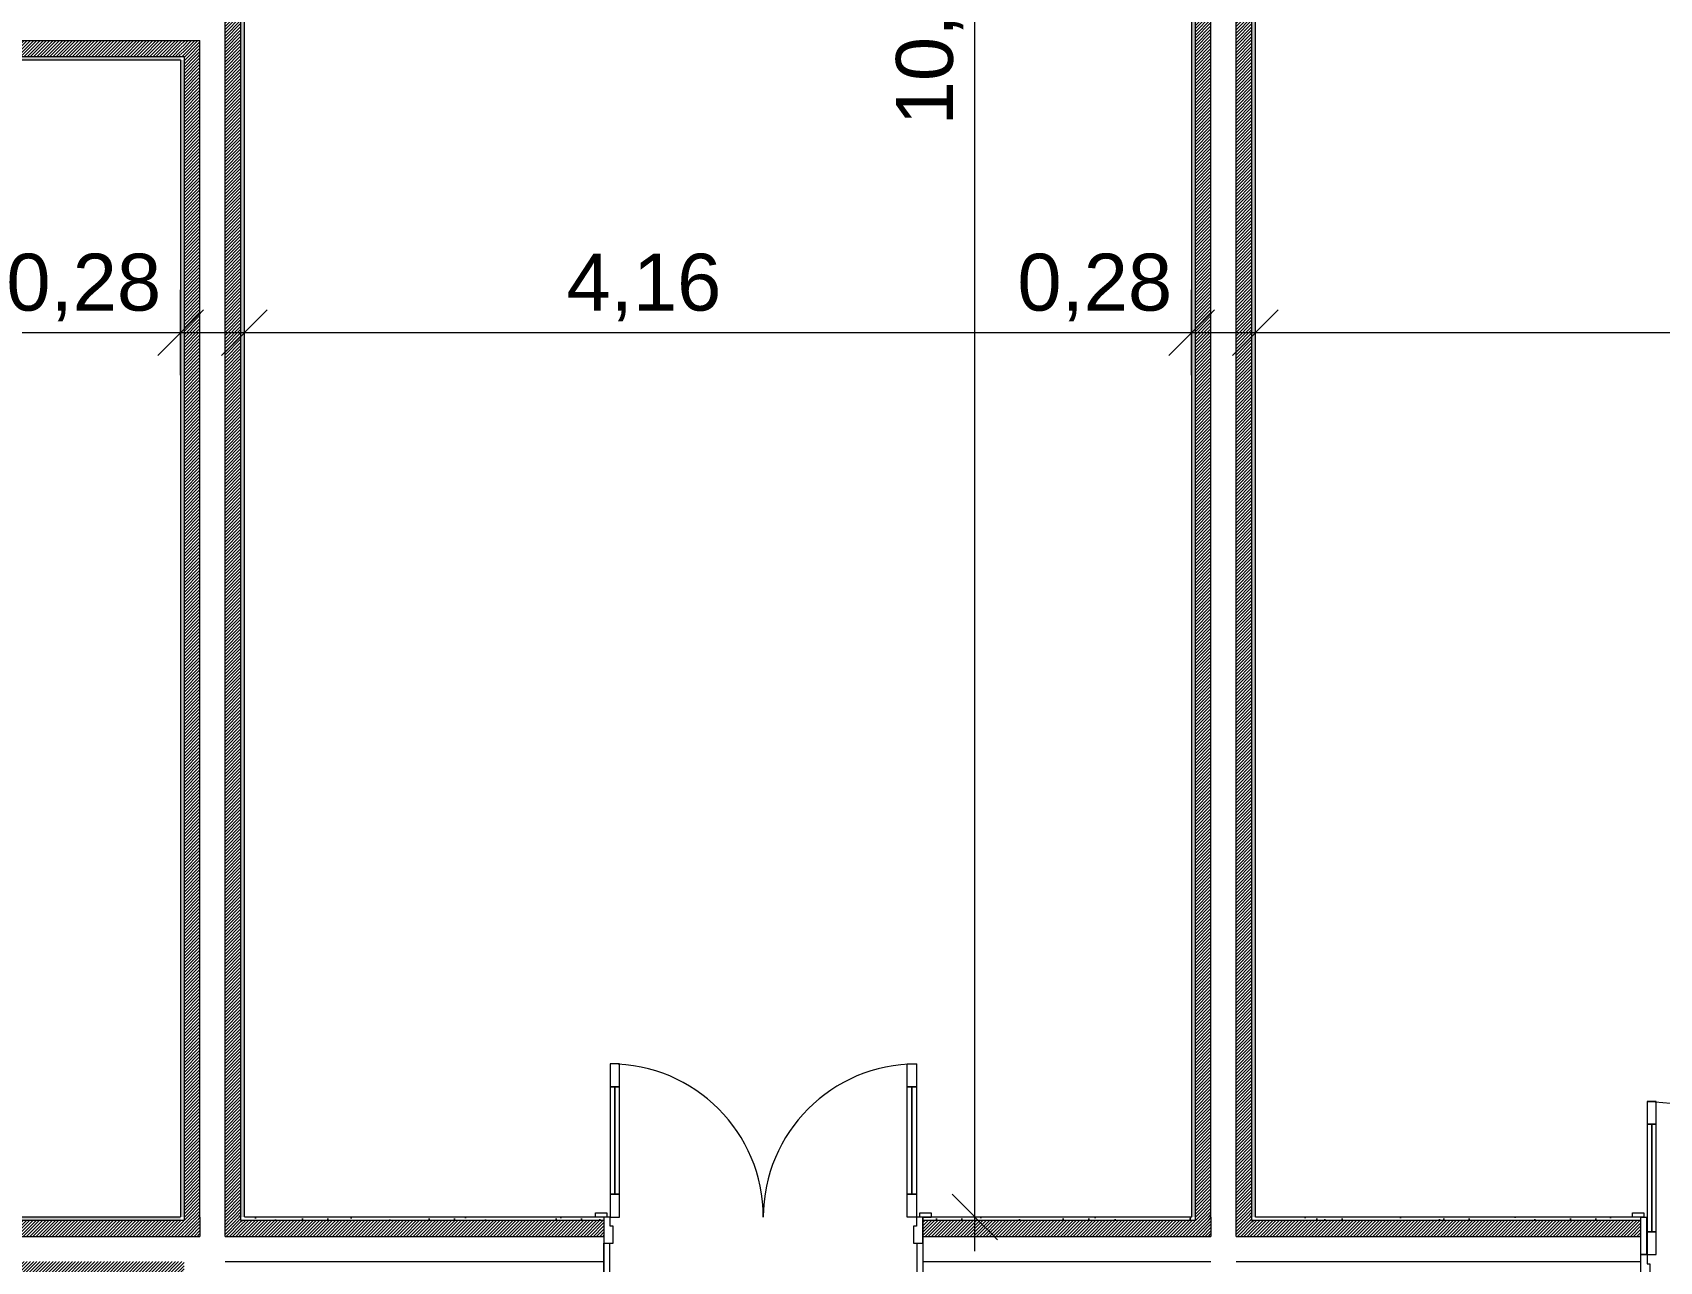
# Model space of a CAD drawing. Header units: millimetres. Extents: x 141848 to 1648660, y -821378 to -151356.
# Drawn here: x 403345 to 410489, y -216811 to -211416 of the extents above; entities that cross this region are included whole.
import ezdxf

# ---------------------------------------------------------------- set-up
doc = ezdxf.new("R2010")
doc.units = ezdxf.units.MM
doc.header["$MEASUREMENT"] = 0
doc.linetypes.add('Wipeout_Contour', pattern=[1000, 0, -1000])
doc.layers.add('Cotations - 1_100', color=7, linetype='Continuous')
doc.layers.add('Portes ARCHICAD', color=7, linetype='Continuous')
doc.styles.add('STYLE_GENERE_2', font='')
doc.styles.get('STYLE_GENERE_2').set_extended_font_data('Arial')
doc.dimstyles.new('STYLE_GENERE__1', dxfattribs={"dimtxt": 250, "dimasz": 190, "dimexe": 1.25, "dimexo": 0.625, "dimgap": 0, "dimtad": 1, "dimlfac": 0.001, "dimtxsty": 'STYLE_GENERE_2', "dimblk": 'ARROWHEAD_6', "dimblk1": 'ARROWHEAD_6', "dimblk2": 'ARROWHEAD_6', "dimcen": 2.5, "dimse1": 1, "dimse2": 1, "dimclrd": 7, "dimclre": 7, "dimclrt": 7, "dimazin": 3, "dimtfac": 1, "dimtmove": 0, "dimatfit": 3})
doc.dimstyles.new('STYLE_GENERE__2', dxfattribs={"dimtxt": 250, "dimasz": 190, "dimexe": 1.25, "dimexo": 0.625, "dimgap": 0, "dimtad": 1, "dimlfac": 0.001, "dimtxsty": 'STYLE_GENERE_2', "dimblk": 'ARROWHEAD_6', "dimblk1": 'ARROWHEAD_6', "dimblk2": 'ARROWHEAD_6', "dimcen": 2.5, "dimse1": 1, "dimse2": 1, "dimclrd": 7, "dimclre": 7, "dimclrt": 7, "dimazin": 3, "dimtfac": 1, "dimtmove": 0, "dimatfit": 3})
pattern_1 = [(45, (0, 0), (-7.07106781, 7.07106781), [])]
pattern_2 = [(45, (0, 175), (-55.684659, 55.684659), [0, -52.5, 0, -78.75]), (110, (175, 175), (74.000794, 26.934086), [0, -38.5, 0, -66.5])]

# ---------------------------------------------------------------- blocks, each defined once
blk = doc.blocks.new('Mur_182_2', base_point=(404275.6, -188434))
at = {"color": 254, "linetype": 'Wipeout_Contour', "lineweight": 0, "ltscale": 1833808.554708902}
blk.add_wipeout([(404080.6, -216615.6), (404010.6, -216615.6), (404010.6, -216630.6), (404080.6, -216630.6)], dxfattribs=at)
at = {"linetype": 'Continuous', "lineweight": 5, "true_color": 0x5f5f5f}
h = blk.add_hatch(dxfattribs=at)
h.set_pattern_fill('Briques_terre_cuite__int_94', color=251, style=0, pattern_type=2)
h.set_pattern_definition(pattern_1)
h.paths.add_polyline_path([(404080.6, -216615.6), (404010.6, -216615.6), (404010.6, -216630.6), (404080.6, -216630.6)])
at = {"color": 254, "linetype": 'Wipeout_Contour', "lineweight": 0, "ltscale": 1828887.550912192}
blk.add_wipeout([(403995.6, -211535.6), (403995.6, -216615.6), (404010.6, -216615.6), (404010.6, -211535.6)], dxfattribs=at)
at = {"color": 254, "linetype": 'Wipeout_Contour', "lineweight": 0, "ltscale": 1834125.841559073}
blk.add_wipeout([(404190.6, -216615.6), (404080.6, -216615.6), (404080.6, -216630.6), (404190.6, -216630.6)], dxfattribs=at)
at = {"linetype": 'Continuous', "lineweight": 5, "true_color": 0x5f5f5f}
h = blk.add_hatch(dxfattribs=at)
h.set_pattern_fill('Enduit_0002', color=251, style=0, pattern_type=2)
h.set_pattern_definition(pattern_2)
h.paths.add_polyline_path([(403995.6, -211535.6), (403995.6, -216615.6), (404010.6, -216615.6), (404010.6, -211535.6)])
at = {"color": 254, "linetype": 'Wipeout_Contour', "lineweight": 0, "ltscale": 1834443.140602587}
blk.add_wipeout([(404260.6, -216615.6), (404190.6, -216615.6), (404190.6, -216630.6), (404260.6, -216630.6)], dxfattribs=at)
at = {"linetype": 'Continuous', "lineweight": 5, "true_color": 0x5f5f5f}
h = blk.add_hatch(dxfattribs=at)
h.set_pattern_fill('Briques_terre_cuite__int_94', color=251, style=0, pattern_type=2)
h.set_pattern_definition(pattern_1)
h.paths.add_polyline_path([(404260.6, -216615.6), (404190.6, -216615.6), (404190.6, -216630.6), (404260.6, -216630.6)])
at = {"color": 254, "linetype": 'Wipeout_Contour', "lineweight": 0, "ltscale": 1824116.623728301}
blk.add_wipeout([(403995.6, -211520.6), (403995.6, -211535.6), (404010.6, -211535.6), (404010.6, -211520.6)], dxfattribs=at)
at = {"linetype": 'Continuous', "lineweight": 5, "true_color": 0x5f5f5f}
h = blk.add_hatch(dxfattribs=at)
h.set_pattern_fill('Enduit_0002', color=251, style=0, pattern_type=2)
h.set_pattern_definition(pattern_2)
h.paths.add_polyline_path([(403995.6, -211520.6), (403995.6, -211535.6), (404010.6, -211535.6), (404010.6, -211520.6)])
at = {"color": 254, "linetype": 'Wipeout_Contour', "lineweight": 0, "ltscale": 1824903.924218993}
blk.add_wipeout([(404275.6, -216615.6), (404275.6, -206175.6), (404260.6, -206175.6), (404260.6, -216615.6)], dxfattribs=at)
at = {"color": 254, "linetype": 'Wipeout_Contour', "lineweight": 0, "ltscale": 1834206.164437831}
blk.add_wipeout([(404190.6, -216630.6), (404080.6, -216630.6), (404080.6, -216700.6), (404190.6, -216700.6)], dxfattribs=at)
at = {"linetype": 'Continuous', "lineweight": 5, "true_color": 0x5f5f5f}
h = blk.add_hatch(dxfattribs=at)
h.set_pattern_fill('Enduit_0002', color=251, style=0, pattern_type=2)
h.set_pattern_definition(pattern_2)
h.paths.add_polyline_path([(404275.6, -216615.6), (404275.6, -206175.6), (404260.6, -206175.6), (404260.6, -216615.6)])
at = {"color": 254, "linetype": 'Wipeout_Contour', "lineweight": 0, "ltscale": 1824753.283521102}
blk.add_wipeout([(404260.6, -216615.6), (404260.6, -206175.6), (404190.6, -206175.6), (404190.6, -216615.6)], dxfattribs=at)
at = {"linetype": 'Continuous', "lineweight": 5, "true_color": 0x5f5f5f}
h = blk.add_hatch(dxfattribs=at)
h.set_pattern_fill('Briques_terre_cuite__int_94', color=251, style=0, pattern_type=2)
h.set_pattern_definition(pattern_1)
h.paths.add_polyline_path([(404260.6, -216615.6), (404260.6, -206175.6), (404190.6, -206175.6), (404190.6, -216615.6)])
at = {"color": 7, "linetype": 'Continuous', "lineweight": 5}
for p, q in [((404260.6, -216615.6), (404260.6, -206175.6)), ((404260.6, -216630.6), (404260.6, -216615.6))]:
    blk.add_line(p, q, dxfattribs=at)
at = {"color": 7, "linetype": 'Continuous', "lineweight": 5, "flags": 128}
blk.add_lwpolyline([(404275.6, -216615.6), (404275.6, -206175.6)], dxfattribs=at)
at = {"color": 254, "linetype": 'Wipeout_Contour', "lineweight": 0, "ltscale": 1829277.060420168}
blk.add_wipeout([(404080.6, -211450.6), (404080.6, -216615.6), (404190.6, -216615.6), (404190.6, -211450.6)], dxfattribs=at)
at = {"color": 7, "linetype": 'Continuous', "lineweight": 5}
for p, q in [((404190.6, -216630.6), (404190.6, -216615.6)), ((404190.6, -216700.6), (404190.6, -216630.6))]:
    blk.add_line(p, q, dxfattribs=at)
at = {"color": 254, "linetype": 'Wipeout_Contour', "lineweight": 0, "ltscale": 1824340.472831799}
blk.add_wipeout([(404080.6, -211340.6), (404080.6, -211450.6), (404190.6, -211450.6), (404190.6, -211340.6)], dxfattribs=at)
at = {"color": 254, "linetype": 'Wipeout_Contour', "lineweight": 0, "ltscale": 1829023.853228428}
blk.add_wipeout([(404010.6, -211520.6), (404010.6, -216615.6), (404080.6, -216615.6), (404080.6, -211520.6)], dxfattribs=at)
at = {"linetype": 'Continuous', "lineweight": 5, "true_color": 0x5f5f5f}
h = blk.add_hatch(dxfattribs=at)
h.set_pattern_fill('Briques_terre_cuite__int_94', color=251, style=0, pattern_type=2)
h.set_pattern_definition(pattern_1)
h.paths.add_polyline_path([(404010.6, -211520.6), (404010.6, -216615.6), (404080.6, -216615.6), (404080.6, -211520.6)])
at = {"color": 7, "linetype": 'Continuous', "lineweight": 5}
for p, q in [((404190.6, -211450.6), (404190.6, -211340.6)), ((404190.6, -216615.6), (404190.6, -211450.6)), ((404010.6, -216615.6), (404010.6, -216630.6)), ((404080.6, -216615.6), (404080.6, -216630.6)), ((404080.6, -216630.6), (404080.6, -216700.6))]:
    blk.add_line(p, q, dxfattribs=at)
at = {"color": 254, "linetype": 'Wipeout_Contour', "lineweight": 0, "ltscale": 1824188.394821033}
blk.add_wipeout([(404010.6, -211450.6), (404010.6, -211520.6), (404080.6, -211520.6), (404080.6, -211450.6)], dxfattribs=at)
at = {"linetype": 'Continuous', "lineweight": 5, "true_color": 0x5f5f5f}
h = blk.add_hatch(dxfattribs=at)
h.set_pattern_fill('Briques_terre_cuite__int_94', color=251, style=0, pattern_type=2)
h.set_pattern_definition(pattern_1)
h.paths.add_polyline_path([(404010.6, -211450.6), (404010.6, -211520.6), (404080.6, -211520.6), (404080.6, -211450.6)])
at = {"color": 7, "linetype": 'Continuous', "lineweight": 5}
for p, q in [((404010.6, -211450.6), (404080.6, -211450.6)), ((404080.6, -211520.6), (404080.6, -211450.6)), ((403995.6, -211520.6), (404010.6, -211520.6)), ((404010.6, -211520.6), (404010.6, -216615.6)), ((404080.6, -216615.6), (404080.6, -211520.6))]:
    blk.add_line(p, q, dxfattribs=at)
at = {"color": 7, "linetype": 'Continuous', "lineweight": 5, "flags": 128}
blk.add_lwpolyline([(403995.6, -211535.6), (403995.6, -216615.6)], dxfattribs=at)
blk = doc.blocks.new('Porte double 25_2')
at = {"layer": 'Portes ARCHICAD', "color": 7, "linetype": 'Continuous', "lineweight": 5}
for p, q in [((-672, 672), (-672, 572)), ((-632, 672), (-672, 672)), ((-632, 572), (-632, 672)), ((632, 572), (632, 672)), ((632, 672), (672, 672)), ((672, 672), (672, 572)), ((-672, 572), (-632, 572)), ((-652, 572), (-652, 100)), ((672, 572), (632, 572)), ((652, 572), (652, 100)), ((-687, 184), (-737, 184)), ((-737, 184), (-737, 165)), ((-737, 165), (-687, 165)), ((-700, 165), (-737, 165)), ((-700, 165), (-737, 165)), ((-675, 165), (-700, 165)), ((-700, 165), (-700, 0)), ((-700, 150), (-700, 165)), ((-700, 150), (-700, 165)), ((-700, 80), (-700, 150)), ((-700, 80), (-700, 150)), ((-687, 165), (-687, 184)), ((-675, 0), (-675, 165)), ((700, 165), (675, 165)), ((675, 165), (675, 0)), ((737, 184), (687, 184)), ((687, 184), (687, 165)), ((687, 165), (737, 165)), ((700, 0), (700, 165)), ((700, 150), (700, 165)), ((700, 150), (700, 165)), ((700, 165), (737, 165)), ((700, 165), (737, 165)), ((700, 80), (700, 150)), ((700, 80), (700, 150)), ((737, 165), (737, 184)), ((-700, 0), (-700, 80)), ((-700, 0), (-700, 80)), ((-632, 100), (-672, 100)), ((-672, 100), (-672, 0)), ((-632, 0), (-632, 100)), ((632, 0), (632, 100)), ((632, 100), (672, 100)), ((672, 100), (672, 0)), ((700, 0), (700, 80)), ((700, 0), (700, 80)), ((-700, 0), (-675, 0)), ((-672, 0), (-700, 0)), ((-700, 0), (-700, -115)), ((-700, -30), (-700, 0)), ((-700, -30), (-700, 0)), ((-672, -40), (-672, 0)), ((-672, 0), (-632, 0)), ((672, 0), (632, 0)), ((700, 0), (672, 0)), ((672, 0), (672, -40)), ((675, 0), (700, 0)), ((700, -115), (700, 0)), ((700, -30), (700, 0)), ((700, -30), (700, 0)), ((-700, -100), (-700, -30)), ((-700, -100), (-700, -30)), ((-660, -40), (-672, -40)), ((-660, -115), (-660, -40)), ((672, -40), (660, -40)), ((660, -40), (660, -115)), ((700, -100), (700, -30)), ((700, -100), (700, -30)), ((-687, -115), (-737, -115)), ((-737, -115), (-737, -134)), ((-700, -115), (-737, -115)), ((-700, -115), (-737, -115)), ((-737, -134), (-687, -134)), ((-700, -115), (-700, -100)), ((-700, -115), (-700, -100)), ((-700, -115), (-660, -115)), ((-687, -134), (-687, -115)), ((660, -115), (700, -115)), ((737, -115), (687, -115)), ((687, -115), (687, -134)), ((687, -134), (737, -134)), ((700, -115), (700, -100)), ((700, -115), (700, -100)), ((700, -115), (737, -115)), ((700, -115), (737, -115)), ((737, -134), (737, -115))]:
    blk.add_line(p, q, dxfattribs=at)
at = {"layer": 'Portes ARCHICAD', "color": 7, "linetype": 'Continuous', "lineweight": 5, "flags": 128}
for points in [[(-672, 572), (-672, 100), (-652, 100), (-652, 572)], [(-652, 572), (-652, 100), (-632, 100), (-632, 572)], [(652, 572), (652, 100), (632, 100), (632, 572)], [(672, 572), (672, 100), (652, 100), (652, 572)]]:
    blk.add_lwpolyline(points, close=True, dxfattribs=at)
at = {"layer": 'Portes ARCHICAD', "color": 7, "linetype": 'Continuous', "lineweight": 5}
for centre, start, end in [((-672, 0), 0, 90), ((672, 0), 90, 180)]:
    blk.add_arc(centre, 672, start, end, dxfattribs=at)
blk = doc.blocks.new('Porte double 25')
at = {"layer": 'Portes ARCHICAD', "color": 7, "linetype": 'Continuous', "lineweight": 5}
for p, q in [((-672, 672), (-672, 572)), ((-632, 672), (-672, 672)), ((-632, 572), (-632, 672)), ((632, 572), (632, 672)), ((632, 672), (672, 672)), ((672, 672), (672, 572)), ((-672, 572), (-632, 572)), ((-652, 572), (-652, 100)), ((672, 572), (632, 572)), ((652, 572), (652, 100)), ((-632, 100), (-672, 100)), ((-672, 100), (-672, 0)), ((-632, 0), (-632, 100)), ((632, 0), (632, 100)), ((632, 100), (672, 100)), ((672, 100), (672, 0)), ((-737, 0), (-737, 19)), ((-737, 19), (-687, 19)), ((-687, 0), (-737, 0)), ((-700, 0), (-737, 0)), ((-700, 0), (-737, 0)), ((-672, 0), (-700, 0)), ((-700, 0), (-700, -115)), ((-700, 0), (-700, -15)), ((-700, 0), (-700, -15)), ((-687, 19), (-687, 0)), ((-672, -40), (-672, 0)), ((-672, 0), (-632, 0)), ((672, 0), (632, 0)), ((700, 0), (672, 0)), ((672, 0), (672, -40)), ((687, 19), (737, 19)), ((687, 0), (687, 19)), ((737, 0), (687, 0)), ((700, -115), (700, 0)), ((700, 0), (700, -15)), ((700, 0), (700, -15)), ((700, 0), (737, 0)), ((700, 0), (737, 0)), ((737, 19), (737, 0)), ((-700, -15), (-700, -85)), ((-700, -15), (-700, -85)), ((-660, -40), (-672, -40)), ((-660, -115), (-660, -40)), ((672, -40), (660, -40)), ((660, -40), (660, -115)), ((700, -15), (700, -85)), ((700, -15), (700, -85)), ((-700, -85), (-700, -115)), ((-700, -85), (-700, -115)), ((-700, -280), (-700, -115)), ((-700, -115), (-675, -115)), ((-700, -115), (-660, -115)), ((-700, -115), (-700, -195)), ((-700, -115), (-700, -195)), ((-675, -115), (-675, -280)), ((660, -115), (700, -115)), ((675, -280), (675, -115)), ((675, -115), (700, -115)), ((700, -85), (700, -115)), ((700, -85), (700, -115)), ((700, -115), (700, -280)), ((700, -115), (700, -195)), ((700, -115), (700, -195)), ((-700, -195), (-700, -265)), ((-700, -195), (-700, -265)), ((700, -195), (700, -265)), ((700, -195), (700, -265)), ((-737, -299), (-737, -280)), ((-737, -280), (-687, -280)), ((-700, -280), (-737, -280)), ((-700, -280), (-737, -280)), ((-700, -265), (-700, -280)), ((-700, -265), (-700, -280)), ((-675, -280), (-700, -280)), ((-687, -280), (-687, -299)), ((700, -280), (675, -280)), ((687, -280), (737, -280)), ((687, -299), (687, -280)), ((700, -265), (700, -280)), ((700, -265), (700, -280)), ((700, -280), (737, -280)), ((700, -280), (737, -280)), ((737, -280), (737, -299)), ((-687, -299), (-737, -299)), ((737, -299), (687, -299))]:
    blk.add_line(p, q, dxfattribs=at)
at = {"layer": 'Portes ARCHICAD', "color": 7, "linetype": 'Continuous', "lineweight": 5, "flags": 128}
for points in [[(-672, 572), (-672, 100), (-652, 100), (-652, 572)], [(-652, 572), (-652, 100), (-632, 100), (-632, 572)], [(652, 572), (652, 100), (632, 100), (632, 572)], [(672, 572), (672, 100), (652, 100), (652, 572)]]:
    blk.add_lwpolyline(points, close=True, dxfattribs=at)
at = {"layer": 'Portes ARCHICAD', "color": 7, "linetype": 'Continuous', "lineweight": 5}
for centre, start, end in [((-672, 0), 0, 90), ((672, 0), 90, 180)]:
    blk.add_arc(centre, 672, start, end, dxfattribs=at)
blk = doc.blocks.new('Mur_196_2', base_point=(414074.6, -216895.6))
at = {"color": 254, "linetype": 'Wipeout_Contour', "lineweight": 0, "ltscale": 1821071.633639249}
blk.add_wipeout([(403995.6, -216615.6), (396855.1, -216615.6), (396855.1, -216630.6), (403995.6, -216630.6)], dxfattribs=at)
at = {"color": 254, "linetype": 'Wipeout_Contour', "lineweight": 0, "ltscale": 1834592.981399451}
blk.add_wipeout([(404275.6, -216615.6), (404260.6, -216615.6), (404260.6, -216630.6), (404275.6, -216630.6)], dxfattribs=at)
at = {"color": 254, "linetype": 'Wipeout_Contour', "lineweight": 0, "ltscale": 1847215.887111453}
blk.add_wipeout([(407254.3, -216630.6), (408435.1, -216630.6), (408435.1, -216615.6), (407254.3, -216615.6)], dxfattribs=at)
at = {"color": 254, "linetype": 'Wipeout_Contour', "lineweight": 0, "ltscale": 1850264.521765959}
blk.add_wipeout([(408715.1, -216615.6), (408700.1, -216615.6), (408700.1, -216630.6), (408715.1, -216630.6)], dxfattribs=at)
at = {"color": 254, "linetype": 'Wipeout_Contour', "lineweight": 0, "ltscale": 1847614.736866624}
blk.add_wipeout([(408520.1, -216700.6), (407254.3, -216700.6), (407254.3, -216810.6), (408520.1, -216810.6)], dxfattribs=at)
at = {"color": 254, "linetype": 'Wipeout_Contour', "lineweight": 0, "ltscale": 1821179.511773753}
blk.add_wipeout([(396660.1, -216880.6), (404010.6, -216880.6), (404010.6, -216810.6), (396660.1, -216810.6)], dxfattribs=at)
at = {"linetype": 'Continuous', "lineweight": 5, "true_color": 0x5f5f5f}
h = blk.add_hatch(dxfattribs=at)
h.set_pattern_fill('Enduit_0002', color=251, style=0, pattern_type=2)
h.set_pattern_definition(pattern_2)
h.paths.add_polyline_path([(403995.6, -216615.6), (396855.1, -216615.6), (396855.1, -216630.6), (403995.6, -216630.6)])
h = blk.add_hatch(dxfattribs=at)
h.set_pattern_fill('Enduit_0002', color=251, style=0, pattern_type=2)
h.set_pattern_definition(pattern_2)
h.paths.add_polyline_path([(404275.6, -216615.6), (404260.6, -216615.6), (404260.6, -216630.6), (404275.6, -216630.6)])
h = blk.add_hatch(dxfattribs=at)
h.set_pattern_fill('Enduit_0002', color=251, style=0, pattern_type=2)
h.set_pattern_definition(pattern_2)
h.paths.add_polyline_path([(407254.3, -216630.6), (408435.1, -216630.6), (408435.1, -216615.6), (407254.3, -216615.6)])
h = blk.add_hatch(dxfattribs=at)
h.set_pattern_fill('Enduit_0002', color=251, style=0, pattern_type=2)
h.set_pattern_definition(pattern_2)
h.paths.add_polyline_path([(408715.1, -216615.6), (408700.1, -216615.6), (408700.1, -216630.6), (408715.1, -216630.6)])
h = blk.add_hatch(dxfattribs=at)
h.set_pattern_fill('Briques_terre_cuite__int_94', color=251, style=0, pattern_type=2)
h.set_pattern_definition(pattern_1)
h.paths.add_polyline_path([(396660.1, -216880.6), (404010.6, -216880.6), (404010.6, -216810.6), (396660.1, -216810.6)])
at = {"color": 254, "linetype": 'Wipeout_Contour', "lineweight": 0, "ltscale": 1850044.586542041}
blk.add_wipeout([(408630.1, -216700.6), (408520.1, -216700.6), (408520.1, -216810.6), (408630.1, -216810.6)], dxfattribs=at)
at = {"color": 7, "linetype": 'Continuous', "lineweight": 5}
blk.add_line((407254.3, -216810.6), (408520.1, -216810.6), dxfattribs=at)
at = {"color": 254, "linetype": 'Wipeout_Contour', "lineweight": 0, "ltscale": 1833658.729947766}
blk.add_wipeout([(404010.6, -216615.6), (403995.6, -216615.6), (403995.6, -216630.6), (404010.6, -216630.6)], dxfattribs=at)
at = {"color": 254, "linetype": 'Wipeout_Contour', "lineweight": 0, "ltscale": 1837403.739944381}
blk.add_wipeout([(404275.6, -216615.6), (404275.6, -216630.6), (405854.3, -216630.6), (405854.3, -216615.6)], dxfattribs=at)
at = {"color": 254, "linetype": 'Wipeout_Contour', "lineweight": 0, "ltscale": 1849328.008761041}
blk.add_wipeout([(408450.1, -216615.6), (408435.1, -216615.6), (408435.1, -216630.6), (408450.1, -216630.6)], dxfattribs=at)
at = {"color": 254, "linetype": 'Wipeout_Contour', "lineweight": 0, "ltscale": 1853283.264481106}
blk.add_wipeout([(408715.1, -216615.6), (408715.1, -216630.6), (410407.6, -216630.6), (410407.6, -216615.6)], dxfattribs=at)
at = {"color": 254, "linetype": 'Wipeout_Contour', "lineweight": 0, "ltscale": 1821324.508701879}
blk.add_wipeout([(404080.6, -216700.6), (396770.1, -216700.6), (396770.1, -216810.6), (404080.6, -216810.6)], dxfattribs=at)
at = {"color": 254, "linetype": 'Wipeout_Contour', "lineweight": 0, "ltscale": 1853380.94976861}
blk.add_wipeout([(408630.1, -216700.6), (408630.1, -216810.6), (410407.6, -216810.6), (410407.6, -216700.6)], dxfattribs=at)
at = {"linetype": 'Continuous', "lineweight": 5, "true_color": 0x5f5f5f}
h = blk.add_hatch(dxfattribs=at)
h.set_pattern_fill('Enduit_0002', color=251, style=0, pattern_type=2)
h.set_pattern_definition(pattern_2)
h.paths.add_polyline_path([(404010.6, -216615.6), (403995.6, -216615.6), (403995.6, -216630.6), (404010.6, -216630.6)])
h = blk.add_hatch(dxfattribs=at)
h.set_pattern_fill('Enduit_0002', color=251, style=0, pattern_type=2)
h.set_pattern_definition(pattern_2)
h.paths.add_polyline_path([(404275.6, -216615.6), (404275.6, -216630.6), (405854.3, -216630.6), (405854.3, -216615.6)])
h = blk.add_hatch(dxfattribs=at)
h.set_pattern_fill('Enduit_0002', color=251, style=0, pattern_type=2)
h.set_pattern_definition(pattern_2)
h.paths.add_polyline_path([(408450.1, -216615.6), (408435.1, -216615.6), (408435.1, -216630.6), (408450.1, -216630.6)])
h = blk.add_hatch(dxfattribs=at)
h.set_pattern_fill('Enduit_0002', color=251, style=0, pattern_type=2)
h.set_pattern_definition(pattern_2)
h.paths.add_polyline_path([(408715.1, -216615.6), (408715.1, -216630.6), (410407.6, -216630.6), (410407.6, -216615.6)])
at = {"color": 7, "linetype": 'Continuous', "lineweight": 5}
for p, q in [((408630.1, -216810.6), (410407.6, -216810.6)), ((410407.6, -216810.6), (410407.6, -216780.6))]:
    blk.add_line(p, q, dxfattribs=at)
at = {"color": 254, "linetype": 'Wipeout_Contour', "lineweight": 0, "ltscale": 1834376.297984494}
blk.add_wipeout([(404190.6, -216700.6), (404080.6, -216700.6), (404080.6, -216810.6), (404190.6, -216810.6)], dxfattribs=at)
at = {"color": 254, "linetype": 'Wipeout_Contour', "lineweight": 0, "ltscale": 1821152.642929651}
blk.add_wipeout([(404010.6, -216630.6), (396840.1, -216630.6), (396840.1, -216700.6), (404010.6, -216700.6)], dxfattribs=at)
at = {"color": 254, "linetype": 'Wipeout_Contour', "lineweight": 0, "ltscale": 1847322.143040968}
blk.add_wipeout([(408450.1, -216630.6), (407254.3, -216630.6), (407254.3, -216700.6), (408450.1, -216700.6)], dxfattribs=at)
at = {"color": 254, "linetype": 'Wipeout_Contour', "lineweight": 0, "ltscale": 1850193.947255888}
blk.add_wipeout([(408700.1, -216630.6), (408630.1, -216630.6), (408630.1, -216700.6), (408700.1, -216700.6)], dxfattribs=at)
at = {"color": 254, "linetype": 'Wipeout_Contour', "lineweight": 0, "ltscale": 1837503.929873374}
blk.add_wipeout([(404190.6, -216700.6), (404190.6, -216810.6), (405854.3, -216810.6), (405854.3, -216700.6)], dxfattribs=at)
at = {"linetype": 'Continuous', "lineweight": 5, "true_color": 0x5f5f5f}
h = blk.add_hatch(dxfattribs=at)
h.set_pattern_fill('Briques_terre_cuite__int_94', color=251, style=0, pattern_type=2)
h.set_pattern_definition(pattern_1)
h.paths.add_polyline_path([(404010.6, -216630.6), (396840.1, -216630.6), (396840.1, -216700.6), (404010.6, -216700.6)])
h = blk.add_hatch(dxfattribs=at)
h.set_pattern_fill('Briques_terre_cuite__int_94', color=251, style=0, pattern_type=2)
h.set_pattern_definition(pattern_1)
h.paths.add_polyline_path([(408450.1, -216630.6), (407254.3, -216630.6), (407254.3, -216700.6), (408450.1, -216700.6)])
h = blk.add_hatch(dxfattribs=at)
h.set_pattern_fill('Briques_terre_cuite__int_94', color=251, style=0, pattern_type=2)
h.set_pattern_definition(pattern_1)
h.paths.add_polyline_path([(408700.1, -216630.6), (408630.1, -216630.6), (408630.1, -216700.6), (408700.1, -216700.6)])
at = {"color": 7, "linetype": 'Continuous', "lineweight": 5}
for p, q in [((407254.3, -216615.6), (407291.3, -216615.6)), ((407254.3, -216615.6), (407254.3, -216630.6)), ((407254.3, -216630.6), (407254.3, -216700.6)), ((408630.1, -216700.6), (408630.1, -216630.6)), ((407254.3, -216700.6), (407254.3, -216730.6)), ((407254.3, -216730.6), (407254.3, -216810.6)), ((404190.6, -216810.6), (405854.3, -216810.6))]:
    blk.add_line(p, q, dxfattribs=at)
at = {"color": 254, "linetype": 'Wipeout_Contour', "lineweight": 0, "ltscale": 1834523.449588555}
blk.add_wipeout([(404260.6, -216630.6), (404190.6, -216630.6), (404190.6, -216700.6), (404260.6, -216700.6)], dxfattribs=at)
at = {"linetype": 'Continuous', "lineweight": 5, "true_color": 0x5f5f5f}
h = blk.add_hatch(dxfattribs=at)
h.set_pattern_fill('Briques_terre_cuite__int_94', color=251, style=0, pattern_type=2)
h.set_pattern_definition(pattern_1)
h.paths.add_polyline_path([(404260.6, -216630.6), (404190.6, -216630.6), (404190.6, -216700.6), (404260.6, -216700.6)])
at = {"color": 7, "linetype": 'Continuous', "lineweight": 5}
blk.add_line((404190.6, -216700.6), (404190.6, -216630.6), dxfattribs=at)
at = {"color": 254, "linetype": 'Wipeout_Contour', "lineweight": 0, "ltscale": 1833888.891483646}
blk.add_wipeout([(404080.6, -216630.6), (404010.6, -216630.6), (404010.6, -216700.6), (404080.6, -216700.6)], dxfattribs=at)
at = {"color": 254, "linetype": 'Wipeout_Contour', "lineweight": 0, "ltscale": 1849557.852599033}
blk.add_wipeout([(408520.1, -216630.6), (408450.1, -216630.6), (408450.1, -216700.6), (408520.1, -216700.6)], dxfattribs=at)
at = {"color": 254, "linetype": 'Wipeout_Contour', "lineweight": 0, "ltscale": 1853336.251398945}
blk.add_wipeout([(408700.1, -216630.6), (408700.1, -216700.6), (410407.6, -216700.6), (410407.6, -216630.6)], dxfattribs=at)
at = {"linetype": 'Continuous', "lineweight": 5, "true_color": 0x5f5f5f}
h = blk.add_hatch(dxfattribs=at)
h.set_pattern_fill('Briques_terre_cuite__int_94', color=251, style=0, pattern_type=2)
h.set_pattern_definition(pattern_1)
h.paths.add_polyline_path([(404080.6, -216630.6), (404010.6, -216630.6), (404010.6, -216700.6), (404080.6, -216700.6)])
h = blk.add_hatch(dxfattribs=at)
h.set_pattern_fill('Briques_terre_cuite__int_94', color=251, style=0, pattern_type=2)
h.set_pattern_definition(pattern_1)
h.paths.add_polyline_path([(408520.1, -216630.6), (408450.1, -216630.6), (408450.1, -216700.6), (408520.1, -216700.6)])
h = blk.add_hatch(dxfattribs=at)
h.set_pattern_fill('Briques_terre_cuite__int_94', color=251, style=0, pattern_type=2)
h.set_pattern_definition(pattern_1)
h.paths.add_polyline_path([(408700.1, -216630.6), (408700.1, -216700.6), (410407.6, -216700.6), (410407.6, -216630.6)])
at = {"color": 7, "linetype": 'Continuous', "lineweight": 5}
for p, q in [((404010.6, -216630.6), (396840.1, -216630.6)), ((404010.6, -216615.6), (404010.6, -216630.6)), ((404080.6, -216630.6), (404080.6, -216700.6)), ((408450.1, -216630.6), (407254.3, -216630.6)), ((408450.1, -216615.6), (408450.1, -216630.6)), ((408520.1, -216630.6), (408520.1, -216700.6)), ((408700.1, -216630.6), (408700.1, -216615.6)), ((410407.6, -216630.6), (408700.1, -216630.6)), ((410407.6, -216615.6), (410370.6, -216615.6)), ((410407.6, -216630.6), (410407.6, -216615.6)), ((410407.6, -216700.6), (410407.6, -216630.6)), ((396840.1, -216700.6), (404010.6, -216700.6)), ((404010.6, -216700.6), (404080.6, -216700.6)), ((407254.3, -216700.6), (408450.1, -216700.6)), ((408450.1, -216700.6), (408520.1, -216700.6)), ((408630.1, -216700.6), (408700.1, -216700.6)), ((408700.1, -216700.6), (410407.6, -216700.6)), ((410407.6, -216780.6), (410407.6, -216700.6))]:
    blk.add_line(p, q, dxfattribs=at)
at = {"color": 7, "linetype": 'Continuous', "lineweight": 5, "flags": 128}
for points in [[(403995.6, -216615.6), (396855.1, -216615.6)], [(408435.1, -216615.6), (407254.3, -216615.6)], [(410407.6, -216615.6), (408715.1, -216615.6)]]:
    blk.add_lwpolyline(points, dxfattribs=at)
at = {"layer": 'Portes ARCHICAD', "color": 7, "linetype": 'Continuous', "lineweight": 5, "xscale": -1, "zscale": 1000}
blk.add_blockref('Porte double 25_2', (411107.6, -216780.6), dxfattribs=at)
at = {"color": 254, "linetype": 'Wipeout_Contour', "lineweight": 0, "ltscale": 1837457.477880601}
blk.add_wipeout([(404260.6, -216630.6), (404260.6, -216700.6), (405854.3, -216700.6), (405854.3, -216630.6)], dxfattribs=at)
at = {"linetype": 'Continuous', "lineweight": 5, "true_color": 0x5f5f5f}
h = blk.add_hatch(dxfattribs=at)
h.set_pattern_fill('Briques_terre_cuite__int_94', color=251, style=0, pattern_type=2)
h.set_pattern_definition(pattern_1)
h.paths.add_polyline_path([(404260.6, -216630.6), (404260.6, -216700.6), (405854.3, -216700.6), (405854.3, -216630.6)])
at = {"color": 7, "linetype": 'Continuous', "lineweight": 5}
for p, q in [((404260.6, -216630.6), (404260.6, -216615.6)), ((405854.3, -216630.6), (404260.6, -216630.6)), ((405854.3, -216615.6), (405817.3, -216615.6)), ((405854.3, -216615.6), (405854.3, -216630.6)), ((405854.3, -216630.6), (405854.3, -216700.6)), ((404190.6, -216700.6), (404260.6, -216700.6)), ((404260.6, -216700.6), (405854.3, -216700.6)), ((405854.3, -216700.6), (405854.3, -216730.6)), ((405854.3, -216730.6), (405854.3, -216810.6))]:
    blk.add_line(p, q, dxfattribs=at)
at = {"color": 7, "linetype": 'Continuous', "lineweight": 5, "flags": 128}
blk.add_lwpolyline([(405854.3, -216615.6), (404275.6, -216615.6)], dxfattribs=at)
at = {"layer": 'Portes ARCHICAD', "color": 7, "linetype": 'Continuous', "lineweight": 5, "zscale": 1000}
blk.add_blockref('Porte double 25', (406554.3, -216615.6), dxfattribs=at)
blk = doc.blocks.new('Mur_198_2', base_point=(408575.1, -205895.6))
at = {"color": 254, "linetype": 'Wipeout_Contour', "lineweight": 0, "ltscale": 1849478.196426724}
blk.add_wipeout([(408520.1, -216615.6), (408450.1, -216615.6), (408450.1, -216630.6), (408520.1, -216630.6)], dxfattribs=at)
at = {"linetype": 'Continuous', "lineweight": 5, "true_color": 0x5f5f5f}
h = blk.add_hatch(dxfattribs=at)
h.set_pattern_fill('Briques_terre_cuite__int_94', color=251, style=0, pattern_type=2)
h.set_pattern_definition(pattern_1)
h.paths.add_polyline_path([(408520.1, -216615.6), (408450.1, -216615.6), (408450.1, -216630.6), (408520.1, -216630.6)])
at = {"color": 254, "linetype": 'Wipeout_Contour', "lineweight": 0, "ltscale": 1839716.964726168}
blk.add_wipeout([(408435.1, -206175.6), (408435.1, -216615.6), (408450.1, -216615.6), (408450.1, -206175.6)], dxfattribs=at)
at = {"color": 254, "linetype": 'Wipeout_Contour', "lineweight": 0, "ltscale": 1849796.251505569}
blk.add_wipeout([(408630.1, -216615.6), (408520.1, -216615.6), (408520.1, -216630.6), (408630.1, -216630.6)], dxfattribs=at)
at = {"linetype": 'Continuous', "lineweight": 5, "true_color": 0x5f5f5f}
h = blk.add_hatch(dxfattribs=at)
h.set_pattern_fill('Enduit_0002', color=251, style=0, pattern_type=2)
h.set_pattern_definition(pattern_2)
h.paths.add_polyline_path([(408435.1, -206175.6), (408435.1, -216615.6), (408450.1, -216615.6), (408450.1, -206175.6)])
at = {"color": 254, "linetype": 'Wipeout_Contour', "lineweight": 0, "ltscale": 1850114.318469713}
blk.add_wipeout([(408700.1, -216615.6), (408630.1, -216615.6), (408630.1, -216630.6), (408700.1, -216630.6)], dxfattribs=at)
at = {"linetype": 'Continuous', "lineweight": 5, "true_color": 0x5f5f5f}
h = blk.add_hatch(dxfattribs=at)
h.set_pattern_fill('Briques_terre_cuite__int_94', color=251, style=0, pattern_type=2)
h.set_pattern_definition(pattern_1)
h.paths.add_polyline_path([(408700.1, -216615.6), (408630.1, -216615.6), (408630.1, -216630.6), (408700.1, -216630.6)])
at = {"color": 254, "linetype": 'Wipeout_Contour', "lineweight": 0, "ltscale": 1840658.393346209}
blk.add_wipeout([(408715.1, -216615.6), (408715.1, -206175.6), (408700.1, -206175.6), (408700.1, -216615.6)], dxfattribs=at)
at = {"color": 254, "linetype": 'Wipeout_Contour', "lineweight": 0, "ltscale": 1849875.893983241}
blk.add_wipeout([(408630.1, -216630.6), (408520.1, -216630.6), (408520.1, -216700.6), (408630.1, -216700.6)], dxfattribs=at)
at = {"linetype": 'Continuous', "lineweight": 5, "true_color": 0x5f5f5f}
h = blk.add_hatch(dxfattribs=at)
h.set_pattern_fill('Enduit_0002', color=251, style=0, pattern_type=2)
h.set_pattern_definition(pattern_2)
h.paths.add_polyline_path([(408715.1, -216615.6), (408715.1, -206175.6), (408700.1, -206175.6), (408700.1, -216615.6)])
at = {"color": 254, "linetype": 'Wipeout_Contour', "lineweight": 0, "ltscale": 1840507.401953181}
blk.add_wipeout([(408700.1, -216615.6), (408700.1, -206175.6), (408630.1, -206175.6), (408630.1, -216615.6)], dxfattribs=at)
at = {"linetype": 'Continuous', "lineweight": 5, "true_color": 0x5f5f5f}
h = blk.add_hatch(dxfattribs=at)
h.set_pattern_fill('Briques_terre_cuite__int_94', color=251, style=0, pattern_type=2)
h.set_pattern_definition(pattern_1)
h.paths.add_polyline_path([(408700.1, -216615.6), (408700.1, -206175.6), (408630.1, -206175.6), (408630.1, -216615.6)])
at = {"color": 7, "linetype": 'Continuous', "lineweight": 5}
for p, q in [((408700.1, -216615.6), (408700.1, -206175.6)), ((408700.1, -216630.6), (408700.1, -216615.6))]:
    blk.add_line(p, q, dxfattribs=at)
at = {"color": 7, "linetype": 'Continuous', "lineweight": 5, "flags": 128}
blk.add_lwpolyline([(408715.1, -216615.6), (408715.1, -206175.6)], dxfattribs=at)
at = {"color": 254, "linetype": 'Wipeout_Contour', "lineweight": 0, "ltscale": 1840187.665729951}
blk.add_wipeout([(408630.1, -216615.6), (408630.1, -206175.6), (408520.1, -206175.6), (408520.1, -216615.6)], dxfattribs=at)
at = {"color": 7, "linetype": 'Continuous', "lineweight": 5}
for p, q in [((408630.1, -216615.6), (408630.1, -206175.6)), ((408630.1, -216630.6), (408630.1, -216615.6)), ((408630.1, -216700.6), (408630.1, -216630.6))]:
    blk.add_line(p, q, dxfattribs=at)
at = {"color": 254, "linetype": 'Wipeout_Contour', "lineweight": 0, "ltscale": 1839867.941001851}
blk.add_wipeout([(408520.1, -216615.6), (408520.1, -206175.6), (408450.1, -206175.6), (408450.1, -216615.6)], dxfattribs=at)
at = {"linetype": 'Continuous', "lineweight": 5, "true_color": 0x5f5f5f}
h = blk.add_hatch(dxfattribs=at)
h.set_pattern_fill('Briques_terre_cuite__int_94', color=251, style=0, pattern_type=2)
h.set_pattern_definition(pattern_1)
h.paths.add_polyline_path([(408520.1, -216615.6), (408520.1, -206175.6), (408450.1, -206175.6), (408450.1, -216615.6)])
at = {"color": 7, "linetype": 'Continuous', "lineweight": 5}
for p, q in [((408450.1, -206175.6), (408450.1, -216615.6)), ((408520.1, -216615.6), (408520.1, -206175.6)), ((408450.1, -216615.6), (408450.1, -216630.6)), ((408520.1, -216615.6), (408520.1, -216630.6)), ((408520.1, -216630.6), (408520.1, -216700.6))]:
    blk.add_line(p, q, dxfattribs=at)
at = {"color": 7, "linetype": 'Continuous', "lineweight": 5, "flags": 128}
blk.add_lwpolyline([(408435.1, -206175.6), (408435.1, -216615.6)], dxfattribs=at)
blk = doc.blocks.new('Mur_199_2', base_point=(404275.6, -211395.6))
at = {"color": 254, "linetype": 'Wipeout_Contour', "lineweight": 0, "ltscale": 1824037.77991171}
blk.add_wipeout([(403995.6, -211450.6), (403995.6, -211520.6), (404010.6, -211520.6), (404010.6, -211450.6)], dxfattribs=at)
at = {"linetype": 'Continuous', "lineweight": 5, "true_color": 0x5f5f5f}
h = blk.add_hatch(dxfattribs=at)
h.set_pattern_fill('Briques_terre_cuite__int_94', color=251, style=0, pattern_type=2)
h.set_pattern_definition(pattern_1)
h.paths.add_polyline_path([(403995.6, -211450.6), (403995.6, -211520.6), (404010.6, -211520.6), (404010.6, -211450.6)])
at = {"color": 254, "linetype": 'Wipeout_Contour', "lineweight": 0, "ltscale": 1823870.855199742}
blk.add_wipeout([(403995.6, -211340.6), (403995.6, -211450.6), (404010.6, -211450.6), (404010.6, -211340.6)], dxfattribs=at)
at = {"color": 254, "linetype": 'Wipeout_Contour', "lineweight": 0, "ltscale": 1811462.761242797}
blk.add_wipeout([(396855.1, -211535.6), (403995.6, -211535.6), (403995.6, -211520.6), (396855.1, -211520.6)], dxfattribs=at)
at = {"linetype": 'Continuous', "lineweight": 5, "true_color": 0x5f5f5f}
h = blk.add_hatch(dxfattribs=at)
h.set_pattern_fill('Enduit_0002', color=251, style=0, pattern_type=2)
h.set_pattern_definition(pattern_2)
h.paths.add_polyline_path([(396855.1, -211535.6), (403995.6, -211535.6), (403995.6, -211520.6), (396855.1, -211520.6)])
at = {"color": 254, "linetype": 'Wipeout_Contour', "lineweight": 0, "ltscale": 1824021.483892067}
blk.add_wipeout([(404010.6, -211340.6), (404010.6, -211450.6), (404080.6, -211450.6), (404080.6, -211340.6)], dxfattribs=at)
at = {"color": 254, "linetype": 'Wipeout_Contour', "lineweight": 0, "ltscale": 1811383.362768655}
blk.add_wipeout([(396855.1, -211520.6), (403995.6, -211520.6), (403995.6, -211450.6), (396855.1, -211450.6)], dxfattribs=at)
at = {"linetype": 'Continuous', "lineweight": 5, "true_color": 0x5f5f5f}
h = blk.add_hatch(dxfattribs=at)
h.set_pattern_fill('Briques_terre_cuite__int_94', color=251, style=0, pattern_type=2)
h.set_pattern_definition(pattern_1)
h.paths.add_polyline_path([(396855.1, -211520.6), (403995.6, -211520.6), (403995.6, -211450.6), (396855.1, -211450.6)])
at = {"color": 7, "linetype": 'Continuous', "lineweight": 5}
for p, q in [((396855.1, -211520.6), (403995.6, -211520.6)), ((403995.6, -211520.6), (404010.6, -211520.6))]:
    blk.add_line(p, q, dxfattribs=at)
at = {"color": 7, "linetype": 'Continuous', "lineweight": 5, "flags": 128}
blk.add_lwpolyline([(396855.1, -211535.6), (403995.6, -211535.6)], dxfattribs=at)
at = {"color": 254, "linetype": 'Wipeout_Contour', "lineweight": 0, "ltscale": 1811215.263606972}
blk.add_wipeout([(396855.1, -211450.6), (403995.6, -211450.6), (403995.6, -211340.6), (396855.1, -211340.6)], dxfattribs=at)
at = {"color": 7, "linetype": 'Continuous', "lineweight": 5}
for p, q in [((396855.1, -211450.6), (403995.6, -211450.6)), ((403995.6, -211450.6), (404010.6, -211450.6)), ((404010.6, -211450.6), (404080.6, -211450.6))]:
    blk.add_line(p, q, dxfattribs=at)
blk = doc.blocks.new('*D1013')
at = {"layer": 'Cotations - 1_100', "color": 7, "linetype": 'Continuous', "lineweight": 5}
for p, q in [((396855.1, -212920.4), (396855.1, -212545.4)), ((403995.6, -212920.4), (403995.6, -212545.4)), ((396955.1, -212632.9), (396755.1, -212832.9)), ((404095.6, -212632.9), (403895.6, -212832.9)), ((396855.1, -212732.9), (403995.6, -212732.9))]:
    blk.add_line(p, q, dxfattribs=at)
at = {"layer": 'Cotations - 1_100', "color": 7, "lineweight": 5, "char_height": 250, "attachment_point": 7, "style": 'STYLE_GENERE_2'}
for s, insert in [('\\A1;{\\pql;\\fArial|b0|i0|c0|p38;7,14}', (399760.2, -212682.9)), ('\\A1;{\\pql;\\fArial|b0|i0|c0|p38;0,28}', (403230.4, -212682.9))]:
    blk.add_mtext(s, dxfattribs=dict(at, insert=insert))
blk = doc.blocks.new('ARROWHEAD_6')
at = {"color": 0, "linetype": 'Continuous', "lineweight": 0}
for p, q in [((-0.5, -0.5), (0.5, 0.5)), ((0, 0), (-1, 0))]:
    blk.add_line(p, q, dxfattribs=at)
blk = doc.blocks.new('*D1014')
at = {"layer": 'Cotations - 1_100', "color": 7, "linetype": 'Continuous', "lineweight": 5}
for p, q in [((403995.6, -212920.4), (403995.6, -212545.4)), ((404275.6, -212920.4), (404275.6, -212545.4)), ((404095.6, -212632.9), (403895.6, -212832.9)), ((404375.6, -212632.9), (404175.6, -212832.9)), ((403995.6, -212732.9), (404275.6, -212732.9))]:
    blk.add_line(p, q, dxfattribs=at)
blk = doc.blocks.new('*D1015')
at = {"layer": 'Cotations - 1_100', "color": 7, "linetype": 'Continuous', "lineweight": 5}
for p, q in [((404275.6, -212920.4), (404275.6, -212545.4)), ((408435.1, -212920.4), (408435.1, -212545.4)), ((404375.6, -212632.9), (404175.6, -212832.9)), ((408535.1, -212632.9), (408335.1, -212832.9)), ((404275.6, -212732.9), (408435.1, -212732.9))]:
    blk.add_line(p, q, dxfattribs=at)
at = {"layer": 'Cotations - 1_100', "color": 7, "lineweight": 5, "char_height": 250, "attachment_point": 7, "style": 'STYLE_GENERE_2'}
for s, insert in [('\\A1;{\\pql;\\fArial|b0|i0|c0|p38;4,16}', (405690.2, -212682.9)), ('\\A1;{\\pql;\\fArial|b0|i0|c0|p38;0,28}', (407669.9, -212682.9))]:
    blk.add_mtext(s, dxfattribs=dict(at, insert=insert))
blk = doc.blocks.new('*D1016')
at = {"layer": 'Cotations - 1_100', "color": 7, "linetype": 'Continuous', "lineweight": 5}
for p, q in [((408435.1, -212920.4), (408435.1, -212545.4)), ((408715.1, -212920.4), (408715.1, -212545.4)), ((408535.1, -212632.9), (408335.1, -212832.9)), ((408815.1, -212632.9), (408615.1, -212832.9)), ((408435.1, -212732.9), (408715.1, -212732.9))]:
    blk.add_line(p, q, dxfattribs=at)
blk = doc.blocks.new('*D1017')
at = {"layer": 'Cotations - 1_100', "color": 7, "linetype": 'Continuous', "lineweight": 5}
for p, q in [((408715.1, -212920.4), (408715.1, -212545.4)), ((413794.6, -212920.4), (413794.6, -212545.4)), ((408815.1, -212632.9), (408615.1, -212832.9)), ((413694.6, -212832.9), (413894.6, -212632.9)), ((408715.1, -212732.9), (413794.6, -212732.9)), ((413794.6, -212732.9), (413944.6, -212732.9))]:
    blk.add_line(p, q, dxfattribs=at)
at = {"layer": 'Cotations - 1_100', "color": 7, "lineweight": 5, "insert": (410922.2, -212682.9), "char_height": 250, "attachment_point": 7, "style": 'STYLE_GENERE_2'}
blk.add_mtext('\\A1;{\\pql;\\fArial|b0|i0|c0|p38;5,08}', dxfattribs=at)
blk = doc.blocks.new('*D1018')
at = {"layer": 'Cotations - 1_100', "color": 7, "linetype": 'Continuous', "lineweight": 5}
for p, q in [((402346.2, -211435.6), (402546.2, -211635.6)), ((402633.7, -211535.6), (402258.7, -211535.6)), ((402446.2, -216615.6), (402446.2, -211535.6)), ((402346.2, -216515.6), (402546.2, -216715.6)), ((402633.7, -216615.6), (402258.7, -216615.6)), ((402446.2, -216765.6), (402446.2, -216615.6))]:
    blk.add_line(p, q, dxfattribs=at)
at = {"layer": 'Cotations - 1_100', "color": 7, "lineweight": 5, "char_height": 250, "attachment_point": 7, "rotation": 90, "style": 'STYLE_GENERE_2'}
for s, insert in [('\\A1;{\\pql;\\fArial|b0|i0|c0|p38;0,28}', (402396.2, -212300.7)), ('\\A1;{\\pql;\\fArial|b0|i0|c0|p38;5,08}', (402396.2, -214740.7))]:
    blk.add_mtext(s, dxfattribs=dict(at, insert=insert))
blk = doc.blocks.new('*D1027')
at = {"layer": 'Cotations - 1_100', "color": 7, "linetype": 'Continuous', "lineweight": 5}
for p, q in [((407483.2, -206175.6), (407483.2, -206025.6)), ((407583.2, -206275.6), (407383.2, -206075.6)), ((407670.7, -206175.6), (407295.7, -206175.6)), ((407483.2, -216615.6), (407483.2, -206175.6)), ((407383.2, -216515.6), (407583.2, -216715.6)), ((407670.7, -216615.6), (407295.7, -216615.6)), ((407483.2, -216765.6), (407483.2, -216615.6))]:
    blk.add_line(p, q, dxfattribs=at)
at = {"layer": 'Cotations - 1_100', "color": 7, "lineweight": 5, "insert": (407433.2, -211823), "char_height": 250, "attachment_point": 7, "rotation": 90, "style": 'STYLE_GENERE_2'}
blk.add_mtext('\\A1;{\\pql;\\fArial|b0|i0|c0|p38;10,44}', dxfattribs=at)

msp = doc.modelspace()

# ---------------------------------------------------------------- block references
at = {"color": 7, "lineweight": 5}
msp.add_blockref('Mur_182_2', (404275.553, -188433.997), dxfattribs=at)

# ---------------------------------------------------------------- next in the draw order: block references
for name, p in [('Mur_199_2', (404275.553, -211395.57)), ('Mur_196_2', (414074.561, -216895.57))]:
    msp.add_blockref(name, p, dxfattribs=at)

# ---------------------------------------------------------------- next in the draw order: block references
msp.add_blockref('Mur_198_2', (408575.061, -205895.57), dxfattribs=at)

# ---------------------------------------------------------------- next in the draw order: dimensions: what is measured, and where the dimension line sits
at = {"layer": 'Cotations - 1_100', "color": 7, "linetype": 'Continuous', "lineweight": 5}
for base, p1, p2, picture, middle in [((407483.214, -206175.57), (404275.553, -216615.57), (404275.553, -206175.57), '*D1027', (407308.214, -211402.998)), ((402446.192, -211535.57), (403995.553, -216615.57), (400425.307, -211535.57), '*D1018', (402271.192, -214416.009))]:
    dim = msp.add_linear_dim(base=base, p1=p1, p2=p2, angle=90, dimstyle='STYLE_GENERE__2', dxfattribs=at)
    dim.commit()
    dim.dimension.update_dxf_attribs({"geometry": picture, "text_midpoint": middle, "dimtype": 160, "text_rotation": 90})
for base, p1, p2, picture, middle in [((403995.553, -212732.894), (396855.061, -216615.57), (403995.553, -209914.784), '*D1013', (400084.868, -212557.894)), ((404275.553, -212732.894), (403995.553, -209914.784), (404275.553, -209914.784), '*D1014', (403555.114, -212557.894))]:
    dim = msp.add_linear_dim(base=base, p1=p1, p2=p2, dimstyle='STYLE_GENERE__1', dxfattribs=at)
    dim.commit()
    dim.dimension.update_dxf_attribs({"geometry": picture, "text_midpoint": middle, "dimtype": 160})

# ---------------------------------------------------------------- next in the draw order: dimensions: what is measured, and where the dimension line sits
for base, p1, p2, picture, middle in [((408435.061, -212732.894), (404275.553, -209914.784), (408435.061, -211395.57), '*D1015', (406014.868, -212557.894)), ((408715.061, -212732.894), (408435.061, -211395.57), (408715.061, -211395.57), '*D1016', (407994.622, -212557.894)), ((413794.561, -212732.894), (408715.061, -211395.57), (413794.561, -216615.57), '*D1017', (411246.945, -212557.894))]:
    dim = msp.add_linear_dim(base=base, p1=p1, p2=p2, dimstyle='STYLE_GENERE__1', dxfattribs=at)
    dim.commit()
    dim.dimension.update_dxf_attribs({"geometry": picture, "text_midpoint": middle, "dimtype": 160})

doc.saveas('drawing.dxf')
